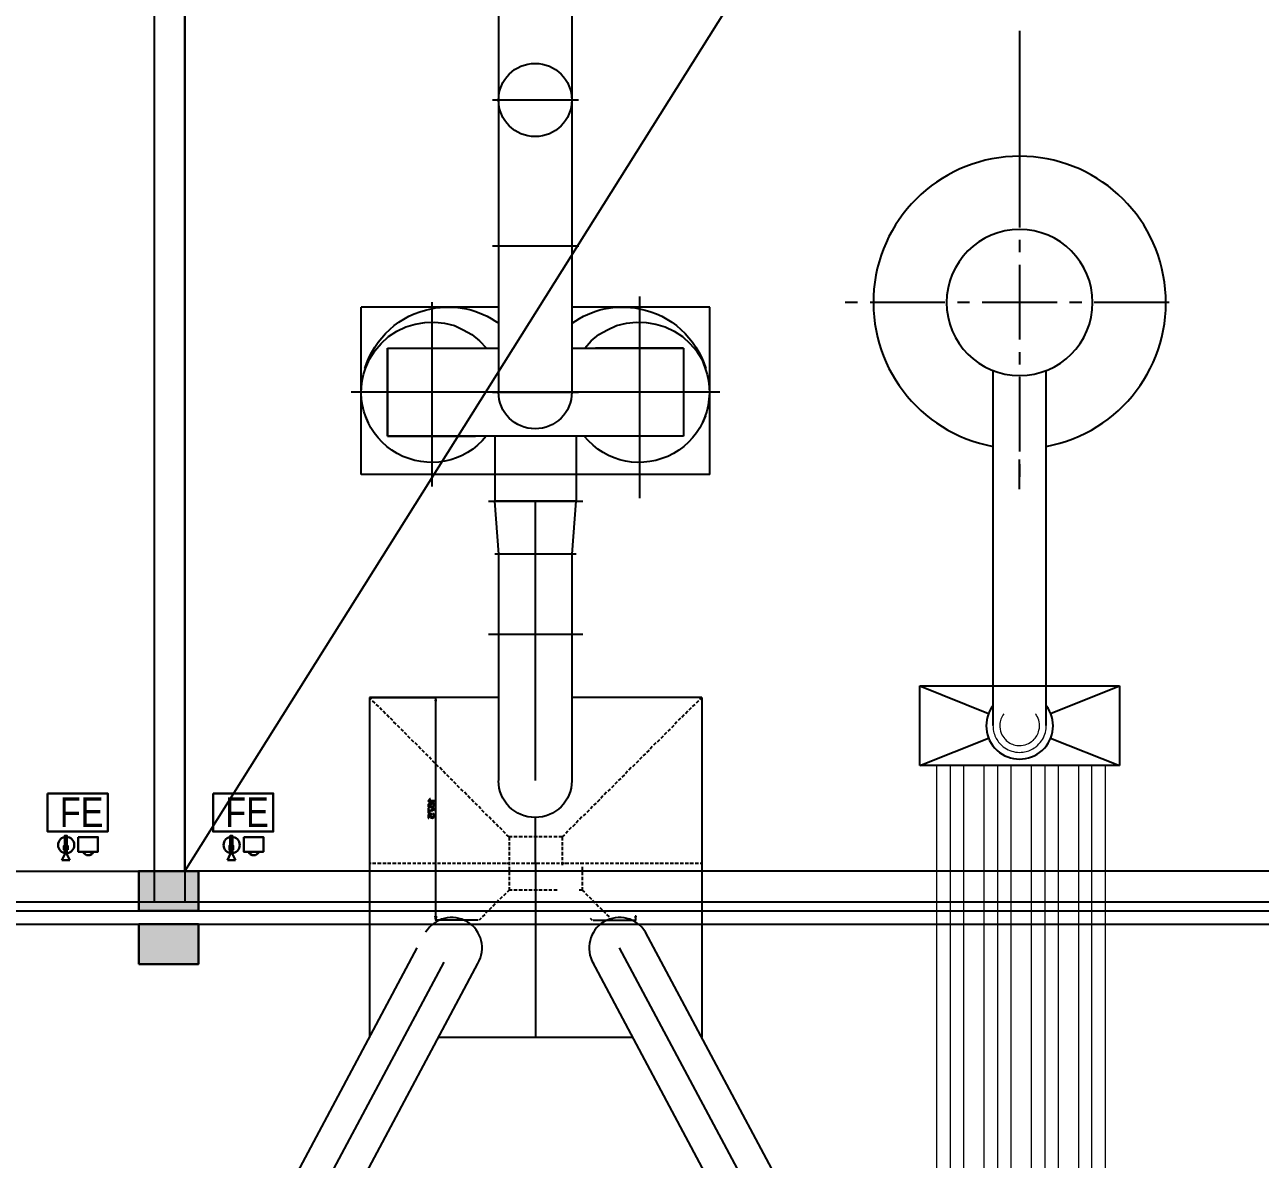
# Model space of a CAD drawing. Header units: metres. Extents: x -488 to 4759, y 38 to 2071.
# Drawn here: x 2983.2 to 2992.49, y 74.54 to 83.07 of the extents above; entities that cross this region are included whole.
import ezdxf
from ezdxf.lldxf.tags import DXFTag

# ---------------------------------------------------------------- set-up
doc = ezdxf.new("R2010")
doc.units = ezdxf.units.M
doc.header["$MEASUREMENT"] = 0
doc.linetypes.add('HIDDEN', pattern=[0.375, 0.25, -0.125])
doc.styles.add('SH', font='swissc.ttf', dxfattribs={"height": 10})
tags = doc.linetypes.add('00$1$HIDDEN', pattern=[0.375, 0.25, -0.125]).pattern_tags.tags
tags[6:7] = [DXFTag(74, 4), DXFTag(75, 0), DXFTag(340, '0'), DXFTag(46, 1.0), DXFTag(50, 0.0), DXFTag(44, 0.0), DXFTag(45, 0.0)]
tags[4:5] = [DXFTag(74, 4), DXFTag(75, 0), DXFTag(340, '0'), DXFTag(46, 1.0), DXFTag(50, 0.0), DXFTag(44, 0.0), DXFTag(45, 0.0)]

# ---------------------------------------------------------------- blocks, each defined once
blk = doc.blocks.new('rghfhgh')
at = {"color": 0, "lineweight": 30}
for p, q in [((15101.258, 2367.9091), (15101.258, 2367.8461)), ((15101.2743, 2367.9091), (15101.2743, 2367.8461)), ((15101.258, 2367.8461), (15101.2361, 2367.8012)), ((15101.2743, 2367.8461), (15101.2962, 2367.8012))]:
    blk.add_line(p, q, dxfattribs=at)
at = {"color": 0, "lineweight": 30, "ltscale": 0.1}
blk.add_line((15101.2962, 2367.8012), (15101.2361, 2367.8012), dxfattribs=at)
blk.add_lwpolyline([(15101.1287, 2368.303), (15101.581, 2368.303), (15101.581, 2368.0161), (15101.1287, 2368.0161)], close=True, dxfattribs=at)
at = {"color": 0, "lineweight": 30}
for points in [[(15101.2743, 2367.9091), (15101.258, 2367.9091), (15101.258, 2367.9847), (15101.2743, 2367.9847)], [(15101.3592, 2367.9741), (15101.5075, 2367.9741), (15101.5075, 2367.8638), (15101.3592, 2367.8638)], [(15101.2808, 2367.8786), (15101.2518, 2367.8786), (15101.2518, 2367.9091), (15101.2808, 2367.9091)]]:
    blk.add_lwpolyline(points, close=True, dxfattribs=at)
blk.add_circle((15101.2686, 2367.9148), 0.0611, dxfattribs=at)
blk.add_arc((15101.4344, 2367.8826), 0.0446, 204.8747, 335.1253, dxfattribs=at)
at = {"color": 0, "lineweight": 30, "style": 'SH'}
blk.add_text('FE', height=0.22395, dxfattribs=at).set_placement((15101.2209, 2368.0501))

msp = doc.modelspace()

# ---------------------------------------------------------------- hatches: boundary and pattern name
at = {"lineweight": 30}
h = msp.add_hatch(color=256, dxfattribs=at)
h.dxf.hatch_style = 1
h.paths.add_polyline_path([(2984.05642, 76.40778), (2984.50642, 76.40778), (2984.50642, 76.70778), (2984.05642, 76.70778)])
h = msp.add_hatch(color=256, dxfattribs=at)
h.dxf.hatch_style = 1
h.paths.add_polyline_path([(2984.05642, 76.00778), (2984.50642, 76.00778), (2984.50642, 76.30778), (2984.05642, 76.30778)])

# ---------------------------------------------------------------- linework, layer by layer
at = {"linetype": '00$1$HIDDEN', "lineweight": -2, "ltscale": 2}
msp.add_line((2984.40391, 76.70778), (3000.42391, 102.21384), dxfattribs=at)
for p, q in [((2984.40391, 102.18778), (2984.40391, 76.47778)), ((2984.17391, 95.95778), (2984.17391, 76.70778)), ((2986.76641, 82.50937), (2986.76641, 83.61145)), ((2987.31741, 82.50966), (2987.31741, 83.61145)), ((2990.68194, 83.02715), (2990.68194, 81.5496)), ((2986.71772, 82.50937), (2987.36617, 82.50937)), ((2986.76641, 80.31134), (2986.76641, 82.50937)), ((2987.31741, 80.31134), (2987.31741, 82.50937)), ((2990.68194, 81.45517), (2990.68194, 81.36384)), ((2986.71794, 81.4101), (2987.36639, 81.4101)), ((2990.68166, 81.26899), (2990.68166, 80.70576)), ((2986.26107, 80.98696), (2986.26107, 79.60176)), ((2987.82282, 81.02982), (2987.82282, 79.51374)), ((2989.37002, 80.98608), (2989.46416, 80.98608)), ((2989.5588, 80.98608), (2990.12174, 80.98608)), ((2990.21638, 80.98608), (2990.30749, 80.98608)), ((2990.40184, 80.98608), (2990.96528, 80.98608)), ((2991.05942, 80.98608), (2991.15075, 80.98608)), ((2991.24539, 80.98608), (2991.80833, 80.98608)), ((2985.73107, 79.69029), (2985.73107, 80.95065)), ((2986.76641, 80.95065), (2985.73136, 80.95065)), ((2986.76641, 80.95065), (2985.73136, 80.95065)), ((2988.35254, 80.95065), (2987.31741, 80.95065)), ((2988.35254, 80.95065), (2987.31741, 80.95065)), ((2988.35254, 79.69029), (2988.35254, 80.95065)), ((2985.99924, 80.76827), (2986.06597, 80.80179)), ((2986.06597, 80.80179), (2986.13602, 80.82279)), ((2986.13602, 80.82279), (2986.20908, 80.83501)), ((2986.20908, 80.83501), (2986.28516, 80.83803)), ((2986.28516, 80.83803), (2986.35823, 80.8289)), ((2986.35823, 80.8289), (2986.43129, 80.81092)), ((2986.43129, 80.81092), (2986.49853, 80.78021)), ((2986.49853, 80.78021), (2986.56246, 80.7439)), ((2987.51834, 80.7439), (2987.58227, 80.78021)), ((2987.58227, 80.78021), (2987.6521, 80.81092)), ((2987.6521, 80.81092), (2987.72516, 80.8289)), ((2987.72516, 80.8289), (2987.79823, 80.83803)), ((2987.79823, 80.83803), (2987.87431, 80.83501)), ((2987.87431, 80.83501), (2987.94738, 80.82279)), ((2987.94738, 80.82279), (2988.01742, 80.80179)), ((2988.01742, 80.80179), (2988.08459, 80.76827)), ((2985.88029, 80.67666), (2985.9353, 80.72872)), ((2985.9353, 80.72872), (2985.99924, 80.76827)), ((2986.56246, 80.7439), (2986.62007, 80.69521)), ((2986.62007, 80.69521), (2986.67206, 80.64012)), ((2987.41183, 80.64012), (2987.4603, 80.69521)), ((2987.4603, 80.69521), (2987.51834, 80.7439)), ((2988.08459, 80.76827), (2988.14852, 80.72872)), ((2988.14852, 80.72872), (2988.2031, 80.67666)), ((2985.7922, 80.55822), (2985.83182, 80.62215)), ((2985.83182, 80.62215), (2985.88029, 80.67666)), ((2985.92919, 80.64012), (2986.58986, 80.64012)), ((2985.92919, 80.64012), (2986.76641, 80.64012)), ((2985.92948, 80.64012), (2985.92948, 79.97953)), ((2985.92948, 79.97953), (2985.92948, 80.64012)), ((2987.31741, 80.64012), (2988.15463, 80.64012)), ((2988.15463, 80.64012), (2987.49374, 80.64012)), ((2988.15463, 80.64012), (2988.15463, 79.97953)), ((2988.15463, 80.64012), (2988.15463, 79.97953)), ((2988.2031, 80.67666), (2988.25207, 80.62215)), ((2988.25207, 80.62215), (2988.29163, 80.55822)), ((2990.68166, 80.61141), (2990.68166, 80.51728)), ((2985.76178, 80.48796), (2985.7922, 80.55822)), ((2988.29163, 80.55822), (2988.31881, 80.48796)), ((2990.48404, 77.80306), (2990.48404, 80.47463)), ((2990.68194, 80.42573), (2990.68194, 79.86272)), ((2990.88309, 77.80306), (2990.88309, 80.47463)), ((2988.42841, 80.31134), (2985.65499, 80.31134)), ((2986.71772, 80.31134), (2987.36617, 80.31134)), ((2985.78616, 80.07999), (2985.76178, 80.13177)), ((2985.92948, 80.13177), (2985.92948, 79.97953)), ((2988.15463, 80.13177), (2988.15463, 79.97953)), ((2988.31931, 80.13177), (2988.29774, 80.07999)), ((2985.92948, 79.97953), (2986.59008, 79.97953)), ((2988.15463, 79.97953), (2985.92948, 79.97953)), ((2986.73599, 79.97931), (2986.73599, 79.48936)), ((2987.3479, 79.97931), (2987.3479, 79.48936)), ((2988.15463, 79.97953), (2987.49425, 79.97953)), ((2990.68166, 79.5796), (2990.68166, 79.80298)), ((2990.68194, 79.76866), (2990.68194, 79.67402)), ((2988.35254, 79.69029), (2985.73107, 79.69029)), ((2986.68723, 79.48936), (2987.39659, 79.48936)), ((2986.76619, 79.09082), (2986.7357, 79.48936)), ((2987.3479, 79.48936), (2986.73599, 79.48936)), ((2987.04069, 77.38877), (2987.04069, 79.48936)), ((2987.31741, 79.09082), (2987.3479, 79.48936)), ((2987.3479, 79.09082), (2986.7357, 79.09082)), ((2986.76641, 77.38877), (2986.76641, 79.09031)), ((2987.31741, 77.38877), (2987.31741, 79.09031)), ((2986.68752, 78.49063), (2987.39688, 78.49063)), ((2989.93304, 77.50167), (2989.93304, 78.10114)), ((2989.93304, 78.10114), (2991.43387, 78.10114)), ((2989.93304, 78.10093), (2990.45053, 77.89389)), ((2990.91609, 77.89389), (2991.43387, 78.10093)), ((2991.43387, 78.10114), (2991.43387, 77.50167)), ((2985.80744, 77.99766), (2985.7922, 78.01312)), ((2985.7922, 78.01262), (2985.7922, 75.63199)), ((2985.7922, 78.01262), (2985.7922, 75.45487)), ((2986.76641, 78.01262), (2985.7922, 78.01262)), ((2985.7922, 78.01262), (2986.04188, 78.01262)), ((2985.7955, 78.01262), (2986.29451, 78.01262)), ((2985.83513, 77.97004), (2985.81657, 77.98853)), ((2986.29149, 78.01291), (2986.28567, 77.98551)), ((2986.28567, 77.98551), (2986.29451, 77.98551)), ((2986.28567, 77.98551), (2986.29451, 77.98551)), ((2986.29451, 77.98551), (2986.29149, 78.01291)), ((2986.29451, 77.98551), (2986.29149, 78.01291)), ((2986.29149, 76.36896), (2986.29149, 77.98551)), ((2988.29191, 78.01262), (2987.3177, 78.01262)), ((2988.26753, 77.98853), (2988.24927, 77.97004)), ((2988.29163, 78.01312), (2988.27616, 77.99766)), ((2988.29191, 78.01262), (2988.29191, 75.4575)), ((2985.86202, 77.94617), (2985.84376, 77.96141)), ((2985.88662, 77.91827), (2985.87137, 77.93675)), ((2985.91402, 77.89108), (2985.89575, 77.90964)), ((2988.18814, 77.90964), (2988.17009, 77.89108)), ((2988.21245, 77.93675), (2988.19447, 77.91827)), ((2988.23963, 77.96141), (2988.22137, 77.94617)), ((2985.94142, 77.86368), (2985.92315, 77.88224)), ((2985.96882, 77.83938), (2985.95077, 77.85764)), ((2985.99312, 77.81219), (2985.97464, 77.83024)), ((2986.02081, 77.78429), (2986.00226, 77.80256)), ((2988.08185, 77.80256), (2988.06359, 77.78429)), ((2988.10594, 77.83024), (2988.09048, 77.81219)), ((2988.13334, 77.85764), (2988.11508, 77.83938)), ((2988.16046, 77.88224), (2988.14248, 77.86368)), ((2986.04792, 77.75998), (2986.02994, 77.77545)), ((2986.07259, 77.7328), (2986.05705, 77.75085)), ((2986.0997, 77.7054), (2986.08143, 77.72367)), ((2988.00239, 77.72367), (2987.98391, 77.7054)), ((2988.02677, 77.75085), (2988.00879, 77.7328)), ((2988.05417, 77.77545), (2988.03619, 77.75998)), ((2989.93304, 77.50167), (2990.45053, 77.70871)), ((2990.9166, 77.70871), (2991.43387, 77.50167)), ((2986.12688, 77.67829), (2986.10883, 77.69627)), ((2986.1545, 77.65391), (2986.13602, 77.67189)), ((2986.17888, 77.62601), (2986.16083, 77.64428)), ((2986.20649, 77.59883), (2986.18801, 77.61688)), ((2987.8961, 77.61688), (2987.87783, 77.59883)), ((2987.92048, 77.64428), (2987.90523, 77.62601)), ((2987.94738, 77.67189), (2987.92932, 77.65391)), ((2987.97499, 77.69627), (2987.95672, 77.67829)), ((2986.23389, 77.57452), (2986.21562, 77.58969)), ((2986.25798, 77.54712), (2986.24302, 77.5651)), ((2986.28538, 77.51972), (2986.2669, 77.53799)), ((2987.81671, 77.53799), (2987.79823, 77.51972)), ((2987.84109, 77.5651), (2987.82282, 77.54712)), ((2987.8687, 77.58969), (2987.85022, 77.57452)), ((2986.31278, 77.49254), (2986.29451, 77.51059)), ((2986.33996, 77.46794), (2986.3217, 77.48621)), ((2986.36484, 77.44033), (2986.34679, 77.45859)), ((2986.39196, 77.41315), (2986.37398, 77.43141)), ((2987.71042, 77.43141), (2987.69215, 77.41315)), ((2987.7348, 77.45859), (2987.71927, 77.44033)), ((2987.76191, 77.48621), (2987.74364, 77.46794)), ((2987.78931, 77.51059), (2987.77083, 77.49254)), ((2991.43387, 77.50167), (2989.93304, 77.50167)), ((2986.41935, 77.38877), (2986.40109, 77.4038)), ((2986.44373, 77.36137), (2986.42827, 77.37963)), ((2986.47113, 77.33397), (2986.45287, 77.35223)), ((2987.63103, 77.35223), (2987.61276, 77.33397)), ((2987.65562, 77.37963), (2987.63736, 77.36137)), ((2987.68273, 77.4038), (2987.66447, 77.38877)), ((2986.25144, 77.25076), (2986.24583, 77.25076)), ((2986.49853, 77.30966), (2986.48027, 77.32484)), ((2986.52564, 77.28248), (2986.50738, 77.30053)), ((2986.55053, 77.25458), (2986.53226, 77.27284)), ((2986.57764, 77.22746), (2986.55937, 77.24573)), ((2987.52445, 77.24573), (2987.50619, 77.22746)), ((2987.54883, 77.27284), (2987.53358, 77.25458)), ((2987.57623, 77.30053), (2987.55768, 77.28248)), ((2987.60363, 77.32484), (2987.58536, 77.30966)), ((2986.23367, 77.23458), (2986.23367, 77.23027)), ((2986.23367, 77.23027), (2986.28236, 77.23027)), ((2986.24029, 77.18029), (2986.23367, 77.18029)), ((2986.23367, 77.18029), (2986.23367, 77.14548)), ((2986.24029, 77.1526), (2986.24029, 77.18029)), ((2986.28236, 77.23681), (2986.24432, 77.23681)), ((2986.24763, 77.18432), (2986.24763, 77.19144)), ((2986.24763, 77.18432), (2986.24763, 77.18432)), ((2986.2646, 77.212), (2986.2646, 77.212)), ((2986.28236, 77.23027), (2986.28236, 77.23681)), ((2986.28236, 77.16655), (2986.28236, 77.17317)), ((2986.60504, 77.20309), (2986.58677, 77.21804)), ((2986.62941, 77.17569), (2986.61446, 77.19395)), ((2986.6566, 77.14858), (2986.63855, 77.16684)), ((2987.44506, 77.16684), (2987.42679, 77.14858)), ((2987.46994, 77.19395), (2987.45441, 77.17569)), ((2987.49705, 77.21804), (2987.47879, 77.20309)), ((2986.23367, 77.14548), (2986.23921, 77.14548)), ((2986.26129, 77.14167), (2986.23367, 77.13462)), ((2986.23367, 77.13462), (2986.23367, 77.10672)), ((2986.23367, 77.10672), (2986.24029, 77.10672)), ((2986.24029, 77.1293), (2986.25144, 77.13283)), ((2986.24029, 77.10672), (2986.24029, 77.1293)), ((2986.26129, 77.13462), (2986.26129, 77.14167)), ((2986.26841, 77.14167), (2986.26841, 77.13462)), ((2986.26841, 77.14167), (2986.26841, 77.14167)), ((2986.684, 77.12391), (2986.66573, 77.13915)), ((2986.70859, 77.0968), (2986.69313, 77.11506)), ((2986.73621, 77.0689), (2986.71772, 77.08738)), ((2986.76339, 77.04171), (2986.74512, 77.05998)), ((2987.0404, 76.7647), (2987.0404, 77.11478)), ((2987.33899, 77.05998), (2987.32072, 77.04171)), ((2987.36308, 77.08738), (2987.34812, 77.0689)), ((2987.38997, 77.11506), (2987.37199, 77.0968)), ((2987.41788, 77.13915), (2987.39961, 77.12391)), ((2986.79079, 77.01741), (2986.77252, 77.03567)), ((2986.8151, 76.99001), (2986.79963, 77.00827)), ((2986.84249, 76.96563), (2986.82423, 76.98087)), ((2986.84228, 76.96591), (2986.84228, 76.93852)), ((2986.86687, 76.96563), (2986.84249, 76.96563)), ((2986.90341, 76.96563), (2986.87931, 76.96563)), ((2986.94296, 76.96563), (2986.91534, 76.96563)), ((2986.97949, 76.96563), (2986.95518, 76.96563)), ((2987.01631, 76.96563), (2986.99143, 76.96563)), ((2987.05565, 76.96563), (2987.02825, 76.96563)), ((2987.09239, 76.96563), (2987.06758, 76.96563)), ((2987.12871, 76.96563), (2987.10412, 76.96563)), ((2987.16524, 76.96563), (2987.14086, 76.96563)), ((2987.20458, 76.96563), (2987.1802, 76.96563)), ((2987.24133, 76.96563), (2987.21695, 76.96563)), ((2987.24111, 76.96591), (2987.24111, 76.93852)), ((2987.25959, 76.98087), (2987.24133, 76.96563)), ((2987.28368, 77.00827), (2987.26873, 76.99001)), ((2987.31108, 77.03567), (2987.29311, 77.01741)), ((2986.84228, 76.88954), (2986.84228, 76.86516)), ((2986.84278, 76.92579), (2986.84278, 76.90148)), ((2987.24133, 76.92579), (2987.24133, 76.90148)), ((2987.24133, 76.88954), (2987.24133, 76.86516)), ((2986.84228, 76.77714), (2986.84228, 76.75276)), ((2986.84249, 76.85301), (2986.84249, 76.82561)), ((2986.84249, 76.81339), (2986.84249, 76.78908)), ((2987.24111, 76.77714), (2987.24111, 76.75276)), ((2987.24133, 76.81339), (2987.24133, 76.78908)), ((2987.24161, 76.85301), (2987.24161, 76.82561)), ((2969.17391, 76.70778), (2984.17391, 76.70778)), ((2985.80442, 76.7647), (2985.7922, 76.7647)), ((2985.84117, 76.7647), (2985.81657, 76.7647)), ((2985.88051, 76.7647), (2985.85311, 76.7647)), ((2985.91704, 76.7647), (2985.89266, 76.7647)), ((2985.95386, 76.7647), (2985.92948, 76.7647)), ((2985.99341, 76.7647), (2985.96572, 76.7647)), ((2986.02965, 76.7647), (2986.00535, 76.7647)), ((2986.06647, 76.7647), (2986.0421, 76.7647)), ((2986.10272, 76.7647), (2986.07841, 76.7647)), ((2986.14234, 76.7647), (2986.11796, 76.7647)), ((2986.17909, 76.7647), (2986.15478, 76.7647)), ((2986.21541, 76.7647), (2986.19103, 76.7647)), ((2986.25496, 76.7647), (2986.23058, 76.7647)), ((2986.29178, 76.7647), (2986.2674, 76.7647)), ((2986.32802, 76.7647), (2986.30365, 76.7647)), ((2986.36758, 76.7647), (2986.33996, 76.7647)), ((2986.4044, 76.7647), (2986.38002, 76.7647)), ((2986.44064, 76.7647), (2986.41633, 76.7647)), ((2986.48027, 76.7647), (2986.45258, 76.7647)), ((2986.51651, 76.7647), (2986.4922, 76.7647)), ((2986.55333, 76.7647), (2986.52895, 76.7647)), ((2986.59288, 76.7647), (2986.56548, 76.7647)), ((2986.62941, 76.7647), (2986.60482, 76.7647)), ((2986.66623, 76.7647), (2986.64157, 76.7647)), ((2986.7055, 76.7647), (2986.6781, 76.7647)), ((2986.74203, 76.7647), (2986.71772, 76.7647)), ((2986.77856, 76.7647), (2986.75447, 76.7647)), ((2986.80905, 76.7647), (2986.79079, 76.7647)), ((2986.8184, 76.7647), (2986.79079, 76.7647)), ((2986.84861, 76.7647), (2986.82423, 76.7647)), ((2986.84249, 76.7647), (2986.83013, 76.7647)), ((2986.84228, 76.74061), (2986.84228, 76.71292)), ((2986.84249, 76.70106), (2986.84249, 76.67668)), ((2986.88543, 76.7647), (2986.86105, 76.7647)), ((2986.92167, 76.7647), (2986.89729, 76.7647)), ((2986.96122, 76.7647), (2986.93692, 76.7647)), ((2986.99804, 76.7647), (2986.97366, 76.7647)), ((2987.03429, 76.7647), (2987.00998, 76.7647)), ((2987.0404, 76.76448), (2987.0404, 75.45487)), ((2987.07391, 76.7647), (2987.04623, 76.7647)), ((2987.11016, 76.7647), (2987.08585, 76.7647)), ((2987.14698, 76.7647), (2987.1226, 76.7647)), ((2987.18653, 76.7647), (2987.15891, 76.7647)), ((2987.22285, 76.7647), (2987.19847, 76.7647)), ((2987.25959, 76.7647), (2987.23521, 76.7647)), ((2987.25377, 76.7647), (2987.24133, 76.7647)), ((2987.29332, 76.7647), (2987.26571, 76.7647)), ((2987.29332, 76.7647), (2987.27175, 76.7647)), ((2987.32964, 76.7647), (2987.30526, 76.7647)), ((2987.36639, 76.7647), (2987.34208, 76.7647)), ((2987.40601, 76.7647), (2987.37832, 76.7647)), ((2987.39351, 76.70106), (2987.39351, 76.67668)), ((2987.39373, 76.74061), (2987.39373, 76.71292)), ((2987.44225, 76.7647), (2987.41788, 76.7647)), ((2987.47907, 76.7647), (2987.45469, 76.7647)), ((2987.51532, 76.7647), (2987.49094, 76.7647)), ((2987.55487, 76.7647), (2987.53056, 76.7647)), ((2987.59169, 76.7647), (2987.56731, 76.7647)), ((2987.62793, 76.7647), (2987.60363, 76.7647)), ((2987.66756, 76.7647), (2987.64318, 76.7647)), ((2987.70409, 76.7647), (2987.6795, 76.7647)), ((2987.74062, 76.7647), (2987.71624, 76.7647)), ((2987.78018, 76.7647), (2987.75278, 76.7647)), ((2987.81671, 76.7647), (2987.79233, 76.7647)), ((2987.85324, 76.7647), (2987.82886, 76.7647)), ((2987.89279, 76.7647), (2987.86518, 76.7647)), ((2987.92911, 76.7647), (2987.90502, 76.7647)), ((2987.96586, 76.7647), (2987.94155, 76.7647)), ((2988.00548, 76.7647), (2987.97808, 76.7647)), ((2988.04201, 76.7647), (2988.01742, 76.7647)), ((2988.07855, 76.7647), (2988.05417, 76.7647)), ((2988.1181, 76.7647), (2988.0907, 76.7647)), ((2988.15463, 76.7647), (2988.13025, 76.7647)), ((2988.19145, 76.7647), (2988.16707, 76.7647)), ((2988.23071, 76.7647), (2988.20332, 76.7647)), ((2988.26725, 76.7647), (2988.24294, 76.7647)), ((2988.29163, 76.7647), (2988.27969, 76.7647)), ((2986.84228, 76.62771), (2986.84228, 76.60059)), ((2986.84278, 76.66424), (2986.84278, 76.63986)), ((2987.39351, 76.62771), (2987.39351, 76.60059)), ((2987.39373, 76.66424), (2987.39373, 76.63986)), ((2986.791, 76.51509), (2986.77252, 76.49682)), ((2986.8184, 76.53968), (2986.79992, 76.52113)), ((2986.84249, 76.56377), (2986.82732, 76.54831)), ((2986.84278, 76.58815), (2986.84278, 76.56377)), ((2986.86687, 76.56377), (2986.84278, 76.56377)), ((2986.90369, 76.56377), (2986.87931, 76.56377)), ((2986.94296, 76.56377), (2986.91556, 76.56377)), ((2986.97978, 76.56377), (2986.9554, 76.56377)), ((2987.01631, 76.56377), (2986.99172, 76.56377)), ((2987.05565, 76.56377), (2987.02825, 76.56377)), ((2987.09239, 76.56377), (2987.0678, 76.56377)), ((2987.12893, 76.56377), (2987.10433, 76.56377)), ((2987.16524, 76.56377), (2987.14086, 76.56377)), ((2987.20508, 76.56377), (2987.18042, 76.56377)), ((2987.39373, 76.56377), (2987.36935, 76.56377)), ((2987.39373, 76.58815), (2987.39373, 76.56377)), ((2987.39373, 76.56377), (2987.40897, 76.54831)), ((2987.41832, 76.53968), (2987.43637, 76.52113)), ((2987.44572, 76.51509), (2987.46377, 76.49682)), ((2969.17391, 76.47778), (2984.40391, 76.47778)), ((2984.40391, 76.47778), (2995.42391, 76.47778)), ((2986.68421, 76.40851), (2986.66573, 76.39053)), ((2986.7114, 76.43289), (2986.69335, 76.41765)), ((2986.7388, 76.46051), (2986.72074, 76.44202)), ((2986.76339, 76.48791), (2986.74814, 76.46942)), ((2987.46981, 76.48791), (2987.48808, 76.46942)), ((2987.497, 76.46051), (2987.51548, 76.44202)), ((2987.52439, 76.43289), (2987.54288, 76.41765)), ((2987.55179, 76.40851), (2987.56704, 76.39053)), ((2986.28567, 76.36896), (2986.2948, 76.36896)), ((2986.28567, 76.36896), (2986.2948, 76.36896)), ((2986.29149, 76.33825), (2986.28567, 76.36896)), ((2986.61115, 76.33825), (2986.28567, 76.33825)), ((2986.2948, 76.36896), (2986.29149, 76.33825)), ((2986.2948, 76.36896), (2986.29149, 76.33825)), ((2986.63243, 76.35371), (2986.61726, 76.33825)), ((2986.66012, 76.3809), (2986.64157, 76.36263)), ((2987.45308, 76.35371), (2987.46825, 76.33825)), ((2987.47436, 76.33825), (2987.79984, 76.33825)), ((2987.57668, 76.3809), (2987.59465, 76.36263)), ((2987.60407, 76.35371), (2987.61925, 76.33825)), ((2987.79984, 76.36896), (2987.79071, 76.36896)), ((2987.79071, 76.36896), (2987.79402, 76.33825)), ((2987.79984, 76.36896), (2987.79071, 76.36896)), ((2987.79071, 76.36896), (2987.79402, 76.33825)), ((2987.79402, 76.33825), (2987.79984, 76.36896)), ((2986.17557, 76.27152), (2986.17593, 76.2713)), ((2989.58703, 73.03091), (2987.87018, 76.24767)), ((2987.90994, 76.27152), (2987.90958, 76.2713)), ((2984.49848, 73.03091), (2986.1525, 76.12996)), ((2989.32791, 73.03091), (2987.67389, 76.12996)), ((2984.7576, 73.03091), (2986.35418, 76.02232)), ((2985.01672, 73.03091), (2986.60791, 76.01224)), ((2989.06879, 73.03091), (2987.47221, 76.02232)), ((2987.77507, 75.45487), (2986.31044, 75.45487))]:
    msp.add_line(p, q)
at = {"lineweight": 13}
for p, q in [((2990.05935, 77.50167), (2990.05935, 74.10414)), ((2990.16095, 77.50167), (2990.16095, 74.10414)), ((2990.26255, 77.50167), (2990.26255, 74.10414)), ((2990.41495, 77.50167), (2990.41495, 73.74854)), ((2990.51655, 77.50167), (2990.51655, 73.74854)), ((2990.61815, 77.50167), (2990.61815, 73.74854)), ((2990.77055, 77.50167), (2990.77055, 73.39294)), ((2990.87215, 77.50167), (2990.87215, 73.39294)), ((2990.97375, 77.50167), (2990.97375, 73.39294)), ((2991.12615, 77.50167), (2991.12615, 73.03734)), ((2991.22775, 73.03734), (2991.22775, 77.50167)), ((2991.32935, 73.03734), (2991.32935, 77.50167))]:
    msp.add_line(p, q, dxfattribs=at)
at = {"linetype": 'HIDDEN', "lineweight": 18, "ltscale": 0.05}
msp.add_line((2984.40391, 76.70778), (2995.42391, 76.70778), dxfattribs=at)
at = {"linetype": '00$1$HIDDEN', "lineweight": -2, "ltscale": 3}
for p, q in [((2933.42583, 76.40778), (3008.78406, 76.40778)), ((2933.42583, 76.30778), (3008.78406, 76.30778))]:
    msp.add_line(p, q, dxfattribs=at)
at = {"lineweight": 0}
msp.add_lwpolyline([(2963.9449, 102.41779), (2963.9449, 76.70779), (2934.23391, 76.70779), (2934.23391, 39.51778), (3007.88391, 39.51778), (3007.88391, 102.41778), (3000.65391, 102.41777), (3000.42391, 102.41777), (3000.42391, 76.70778), (2984.40391, 76.70778), (2984.40391, 102.41777), (2963.9449, 102.41777)], dxfattribs=at)
msp.add_lwpolyline([(2963.9449, 102.41779), (2963.9449, 76.70779), (2934.23391, 76.70779), (2934.23391, 39.51778), (3007.88391, 39.51778), (3007.88391, 102.41778), (3000.65391, 102.41777), (3000.42391, 102.41777), (3000.42391, 76.70778), (2984.40391, 76.70778), (2984.40391, 102.41777), (2963.9449, 102.41777)], dxfattribs=at)
at = {"lineweight": -2}
for points in [[(3000.65391, 102.41778), (2984.1724, 102.41778), (2984.1724, 76.47778), (3000.65391, 76.47778)], [(2984.40316, 102.41778), (3000.42316, 102.41778), (3000.42391, 76.70778), (2984.40391, 76.70778)]]:
    msp.add_lwpolyline(points, close=True, dxfattribs=at)
at = {"lineweight": 0}
msp.add_lwpolyline([(2969.1738, 102.18778), (2969.17391, 95.95778), (2984.1724, 95.95778), (2984.1724, 76.47778), (3000.65391, 76.47778), (3000.65391, 102.18773), (3007.65391, 102.18773), (3007.65391, 51.97778), (2934.46391, 51.97778), (2934.46391, 76.47578), (2964.17391, 76.47778), (2964.17391, 102.18778), (2969.17391, 102.18778), (2969.17391, 102.18778)], close=True, dxfattribs=at)
msp.add_lwpolyline([(2969.1738, 102.18778), (2969.17391, 95.95778), (2984.1724, 95.95778), (2984.1724, 76.47778), (3000.65391, 76.47778), (3000.65391, 102.18773), (3007.65391, 102.18773), (3007.65391, 51.97778), (2934.46391, 51.97778), (2934.46391, 76.47578), (2964.17391, 76.47778), (2964.17391, 102.18778), (2969.17391, 102.18778), (2969.17391, 102.18778)], close=True, dxfattribs=at)
at = {"lineweight": 30}
for points in [[(2984.05642, 76.40778), (2984.05642, 76.70778), (2984.50642, 76.70778), (2984.50642, 76.40778)], [(2984.05642, 76.00778), (2984.05642, 76.30778), (2984.50642, 76.30778), (2984.50642, 76.00778)]]:
    msp.add_lwpolyline(points, close=True, dxfattribs=at)
for centre, start, end in [((2986.41162, 76.12996), 329.04908, 149.04908), ((2987.67389, 76.12996), 30.95092, 210.95092)]:
    msp.add_arc(centre, 0.22888, start, end)
for points in [[(2986.76361, 82.50786), (2986.76361, 82.65982), (2986.88665, 82.78337), (2987.03889, 82.78337)], [(2987.03889, 82.78337), (2987.19135, 82.78337), (2987.31439, 82.65982), (2987.31439, 82.50786)], [(2987.03918, 82.23236), (2986.88694, 82.23236), (2986.76339, 82.35562), (2986.76339, 82.50786)], [(2987.31468, 82.50786), (2987.31468, 82.35562), (2987.19084, 82.23236), (2987.03918, 82.23236)], [(2990.68345, 82.08514), (2990.1144, 82.08514), (2989.6392, 81.65157), (2989.58771, 81.08504)], [(2991.77913, 81.08504), (2991.72742, 81.65157), (2991.25222, 82.08514), (2990.68345, 82.08514)], [(2990.68317, 81.53385), (2990.37976, 81.53385), (2990.13396, 81.28805), (2990.13396, 80.98457)], [(2991.23295, 80.98457), (2991.23295, 81.28805), (2990.98707, 81.53385), (2990.68317, 81.53385)], [(2989.58771, 81.08504), (2989.53571, 80.51857), (2989.92412, 80.00583), (2990.48325, 79.90234)], [(2990.88337, 79.90234), (2991.44272, 80.00583), (2991.83141, 80.51857), (2991.77913, 81.08504)], [(2986.25726, 80.93828), (2986.43431, 80.97352), (2986.61798, 80.93368), (2986.7649, 80.82919)], [(2987.31619, 80.82919), (2987.46304, 80.93368), (2987.64649, 80.97352), (2987.82332, 80.93828)], [(2990.13396, 80.98457), (2990.13396, 80.68088), (2990.37976, 80.43508), (2990.68317, 80.43508)], [(2990.68317, 80.43508), (2990.98707, 80.43508), (2991.23295, 80.68088), (2991.23295, 80.98457)], [(2985.75746, 80.48896), (2985.82902, 80.71909), (2986.02081, 80.89182), (2986.25726, 80.93828)], [(2987.82332, 80.93828), (2988.05999, 80.89182), (2988.25179, 80.71909), (2988.32334, 80.48896)], [(2986.00154, 79.84886), (2985.77623, 79.97521), (2985.67526, 80.24539), (2985.76206, 80.48846)], [(2988.31831, 80.48846), (2988.40532, 80.24539), (2988.30428, 79.97521), (2988.07876, 79.84886)], [(2987.03889, 80.03432), (2986.88665, 80.03432), (2986.76339, 80.15766), (2986.76339, 80.30983)], [(2987.31439, 80.30983), (2987.31439, 80.15766), (2987.19113, 80.03432), (2987.03889, 80.03432)], [(2986.67156, 79.98003), (2986.51018, 79.77838), (2986.22706, 79.72308), (2986.00154, 79.84886)], [(2988.07876, 79.84886), (2987.85353, 79.72308), (2987.57012, 79.77838), (2987.40874, 79.98003)], [(2990.48253, 77.95199), (2990.40465, 77.84851), (2990.4186, 77.7026), (2990.51446, 77.61587)], [(2990.85238, 77.61587), (2990.94831, 77.7026), (2990.96226, 77.84851), (2990.88438, 77.95199)], [(2990.51446, 77.61587), (2990.61039, 77.52835), (2990.75652, 77.52835), (2990.85238, 77.61587)], [(2987.03918, 77.11154), (2986.88694, 77.11154), (2986.76339, 77.2348), (2986.76339, 77.38704)], [(2987.31439, 77.38704), (2987.31439, 77.2348), (2987.19135, 77.11154), (2987.03918, 77.11154)], [(2986.24029, 77.24091), (2986.23518, 77.24372), (2986.23569, 77.23581), (2986.23367, 77.23458)], [(2986.24583, 77.25076), (2986.2395, 77.24954), (2986.24252, 77.24372), (2986.24029, 77.24091)], [(2986.24432, 77.23681), (2986.24151, 77.24573), (2986.24712, 77.24113), (2986.24863, 77.24372)], [(2986.24863, 77.24372), (2986.24432, 77.25105), (2986.25093, 77.24875), (2986.25144, 77.25076)], [(2986.23921, 77.21323), (2986.23288, 77.212), (2986.23367, 77.2056), (2986.23367, 77.19978)], [(2986.23367, 77.19978), (2986.23288, 77.20208), (2986.2349, 77.19216), (2986.23749, 77.18942)], [(2986.24029, 77.20007), (2986.23749, 77.2087), (2986.24079, 77.2051), (2986.24151, 77.20891)], [(2986.24281, 77.19374), (2986.23749, 77.19525), (2986.24029, 77.19755), (2986.24029, 77.20007)], [(2986.23749, 77.18942), (2986.23799, 77.18813), (2986.24331, 77.18482), (2986.24763, 77.18432)], [(2986.24151, 77.20891), (2986.239, 77.212), (2986.24353, 77.2092), (2986.24511, 77.21042)], [(2986.25906, 77.21905), (2986.24935, 77.21905), (2986.24331, 77.21704), (2986.23921, 77.21323)], [(2986.23921, 77.14548), (2986.24029, 77.1521), (2986.24712, 77.15239), (2986.25266, 77.15591)], [(2986.24763, 77.19144), (2986.24029, 77.19273), (2986.24381, 77.19273), (2986.24281, 77.19374)], [(2986.25295, 77.16325), (2986.24101, 77.16555), (2986.24381, 77.15641), (2986.24029, 77.1526)], [(2986.24511, 77.21042), (2986.24202, 77.21423), (2986.24935, 77.212), (2986.25417, 77.212)], [(2986.24914, 77.2069), (2986.2423, 77.2087), (2986.24763, 77.20208), (2986.24763, 77.19978)], [(2986.24763, 77.19978), (2986.2423, 77.20208), (2986.24914, 77.19194), (2986.25216, 77.18892)], [(2986.25417, 77.212), (2986.24432, 77.21301), (2986.25014, 77.20891), (2986.24914, 77.2069)], [(2986.25474, 77.20158), (2986.24712, 77.21042), (2986.25575, 77.20719), (2986.25748, 77.2092)], [(2986.25216, 77.18892), (2986.24863, 77.18734), (2986.25956, 77.18432), (2986.2646, 77.18432)], [(2986.25266, 77.15591), (2986.25093, 77.16756), (2986.26359, 77.16202), (2986.2692, 77.16375)], [(2986.26891, 77.17087), (2986.25928, 77.17216), (2986.25798, 77.16655), (2986.25295, 77.16325)], [(2986.25748, 77.19273), (2986.25546, 77.19374), (2986.25474, 77.19647), (2986.25474, 77.20158)], [(2986.25748, 77.2092), (2986.25877, 77.21423), (2986.26129, 77.212), (2986.2646, 77.212)], [(2986.2646, 77.19144), (2986.25877, 77.19216), (2986.25906, 77.19165), (2986.25748, 77.19273)], [(2986.27733, 77.21402), (2986.2669, 77.21905), (2986.2674, 77.21905), (2986.25906, 77.21905)], [(2986.2646, 77.212), (2986.26388, 77.21423), (2986.26841, 77.21172), (2986.27021, 77.21071)], [(2986.27251, 77.19273), (2986.2656, 77.19216), (2986.2679, 77.19144), (2986.2646, 77.19144)], [(2986.2646, 77.18432), (2986.2651, 77.18734), (2986.27071, 77.18511), (2986.27373, 77.18662)], [(2986.27021, 77.21071), (2986.2674, 77.21251), (2986.27301, 77.20891), (2986.27402, 77.20841)], [(2986.28236, 77.17317), (2986.27884, 77.17569), (2986.27423, 77.17238), (2986.26891, 77.17087)], [(2986.27402, 77.20841), (2986.2692, 77.2115), (2986.27524, 77.2056), (2986.27524, 77.20129)], [(2986.27524, 77.20129), (2986.2692, 77.20237), (2986.27423, 77.19345), (2986.27251, 77.19273)], [(2986.2692, 77.16375), (2986.2692, 77.17065), (2986.27754, 77.16605), (2986.28236, 77.16655)], [(2986.27373, 77.18662), (2986.27093, 77.19043), (2986.27884, 77.18993), (2986.28035, 77.19273)], [(2986.28035, 77.19273), (2986.27402, 77.19525), (2986.28236, 77.19776), (2986.28236, 77.20078)], [(2986.28236, 77.20078), (2986.28236, 77.21222), (2986.28056, 77.21071), (2986.27733, 77.21402)], [(2986.25144, 77.13283), (2986.2423, 77.13283), (2986.24763, 77.1265), (2986.24763, 77.1229)], [(2986.24763, 77.1229), (2986.2423, 77.1247), (2986.24914, 77.11478), (2986.25216, 77.11154)], [(2986.25474, 77.12499), (2986.24712, 77.13513), (2986.25525, 77.13204), (2986.25647, 77.13254)], [(2986.25216, 77.11154), (2986.24834, 77.10996), (2986.25928, 77.10672), (2986.26409, 77.10672)], [(2986.25647, 77.13254), (2986.24964, 77.13613), (2986.25956, 77.13383), (2986.26129, 77.13462)], [(2986.25748, 77.11427), (2986.25546, 77.11535), (2986.25474, 77.11808), (2986.25474, 77.12499)], [(2986.2646, 77.11377), (2986.25877, 77.11478), (2986.25906, 77.11406), (2986.25748, 77.11427)], [(2986.26409, 77.10672), (2986.26639, 77.10996), (2986.27272, 77.10823), (2986.27603, 77.11075)], [(2986.27251, 77.11427), (2986.2651, 77.11478), (2986.26762, 77.11377), (2986.2646, 77.11377)], [(2986.26841, 77.13462), (2986.26711, 77.13635), (2986.27272, 77.13362), (2986.27373, 77.13283)], [(2986.27884, 77.13635), (2986.26891, 77.14117), (2986.27272, 77.14117), (2986.26841, 77.14167)], [(2986.27373, 77.13283), (2986.2692, 77.13534), (2986.27524, 77.12952), (2986.27524, 77.1247)], [(2986.27524, 77.1247), (2986.2692, 77.12369), (2986.27423, 77.11456), (2986.27251, 77.11427)], [(2986.27603, 77.11075), (2986.27402, 77.11607), (2986.28236, 77.11888), (2986.28236, 77.1247)], [(2986.28236, 77.1247), (2986.28236, 77.13534), (2986.28106, 77.13362), (2986.27884, 77.13635)]]:
    msp.add_open_spline(points, degree=3)
at = {"lineweight": 13}
for points, knots in [([(2990.56371, 77.8909), (2990.55428, 77.87837), (2990.54725, 77.86506), (2990.53741, 77.83733), (2990.53463, 77.82287), (2990.53297, 77.78652), (2990.53677, 77.76456), (2990.55146, 77.72901), (2990.56041, 77.71464), (2990.57532, 77.69816), (2990.57885, 77.69462), (2990.58262, 77.69121)], [0, 0, 0, 0, 0.2013244, 0.2013244, 0.4026488, 0.4026488, 0.7047365, 0.7047365, 0.934453, 0.934453, 1, 1, 1, 1]), ([(2990.78424, 77.69124), (2990.79586, 77.70174), (2990.80527, 77.71347), (2990.82016, 77.73885), (2990.82561, 77.75254), (2990.83405, 77.78788), (2990.83445, 77.81011), (2990.82672, 77.84783), (2990.82061, 77.86369), (2990.80902, 77.88275), (2990.80624, 77.88686), (2990.8032, 77.8909)], [0, 0, 0, 0, 0.2017799, 0.2017799, 0.4035598, 0.4035598, 0.7048798, 0.7048798, 0.9351007, 0.9351007, 1, 1, 1, 1]), ([(2990.48404, 77.82179), (2990.48186, 77.80037), (2990.48315, 77.77872), (2990.49421, 77.72915), (2990.50685, 77.70191), (2990.5324, 77.66945), (2990.54005, 77.66122), (2990.54854, 77.65354)], [0.36421066, 0.36421066, 0.36421066, 0.36421066, 0.58633461, 0.58633461, 0.88928271, 0.88928271, 1, 1, 1, 1]), ([(2990.81831, 77.65355), (2990.8332, 77.66702), (2990.84554, 77.68217), (2990.87526, 77.73154), (2990.88492, 77.76951), (2990.88369, 77.81147), (2990.88345, 77.81551), (2990.88309, 77.81955)], [0, 0, 0, 0, 0.19410681, 0.19410681, 0.58612511, 0.58612511, 0.62800268, 0.62800268, 0.62800268, 0.62800268]), ([(2990.54869, 77.6534), (2990.5636, 77.6398), (2990.5799, 77.62893), (2990.63251, 77.60365), (2990.67185, 77.59769), (2990.73922, 77.60671), (2990.76766, 77.61708), (2990.80188, 77.63969), (2990.8102, 77.64615), (2990.81813, 77.65339)], [0, 0, 0, 0, 0.1936796, 0.1936796, 0.5919538, 0.5919538, 0.8968862, 0.8968862, 1, 1, 1, 1]), ([(2990.58293, 77.69093), (2990.59453, 77.68034), (2990.60708, 77.67208), (2990.6336, 77.65964), (2990.64759, 77.65549), (2990.68318, 77.65028), (2990.70508, 77.65182), (2990.74251, 77.66293), (2990.75847, 77.67086), (2990.77677, 77.68471), (2990.78037, 77.6877), (2990.78388, 77.6909)], [0, 0, 0, 0, 0.1998619, 0.1998619, 0.3997238, 0.3997238, 0.6985017, 0.6985017, 0.9394032, 0.9394032, 1, 1, 1, 1])]:
    msp.add_open_spline(points, degree=3, knots=knots, dxfattribs=at)

# ---------------------------------------------------------------- block references
at = {"lineweight": -2}
for p in [(-12117.75743, -2291.01104), (-12116.51261, -2291.01104)]:
    msp.add_blockref('rghfhgh', p, dxfattribs=at)

doc.saveas('drawing.dxf')
